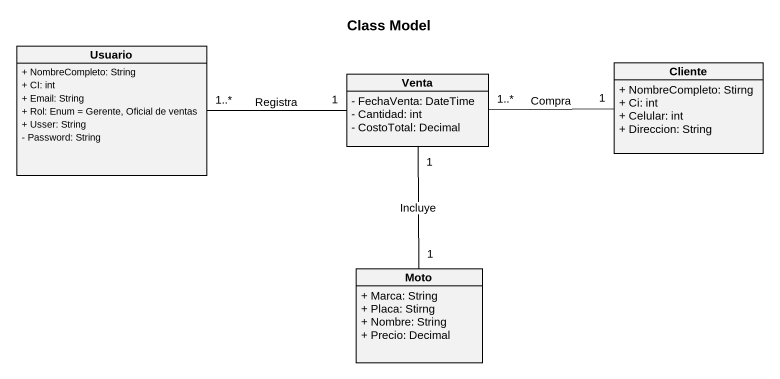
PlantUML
@startuml
title Class Model
hide circle
hide empty members
skinparam classAttributeIconSize 0
class Usuario {
  + NombreCompleto: String
  + CI: int
  + Email: String
  + Rol: Enum = Gerente, Oficial de ventas
  + Usser: String
  - Password: String
}
class Venta {
  - FechaVenta: DateTime
  - Cantidad: int
  - CostoTotal: Decimal
}
class Cliente {
  + NombreCompleto: Stirng
  + Ci: int
  + Celular: int
  + Direccion: String
}
class Moto {
  + Marca: String
  + Placa: Stirng
  + Nombre: String
  + Precio: Decimal
}
Usuario "1..*" -right- "1" Venta : Registra
Cliente "1" -left- "1..*" Venta : Compra
Moto "1" -up- "1" Venta : Incluye
@enduml
